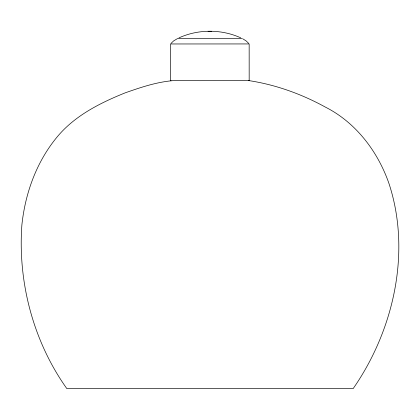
<?xml version="1.0" encoding="UTF-8"?>
<svg xmlns="http://www.w3.org/2000/svg" width="420" height="420" viewBox="0 0 420 420"><rect width="100%" height="100%" fill="white"/><g stroke="black" fill="none" stroke-linecap="round" stroke-linejoin="round"><path stroke-width="0.63" d="M171.014 43.407L173.644 40.892L177.387 38.661L242.319 38.635M178.983 37.868C198.198 29.043 221.503 29.032 240.723 37.842M171.092 80.614L170.567 80.714L170.552 43.969L249.16 43.937L249.175 80.671C232.722 80.577 216.184 80.624 199.7 80.698C190.953 80.54 182.201 80.766 173.46 80.614C156.859 81.931 140.71 87.36 125.071 92.894C99.981 103.005 74.77 115.673 57.199 136.873C36.603 161.668 25.211 193.121 21.882 224.968C17.714 282.371 33.374 341.591 66.832 388.594L353.168 388.594C393.692 330.325 411.526 251.869 388.92 183.377C377.764 151.41 355.871 122.493 325.274 107.042C301.481 93.991 275.536 84.641 248.656 80.577L249.175 80.671M211.664 31.405L208.042 31.405M242.981 38.945L246.067 40.861L248.698 43.37"/></g></svg>
